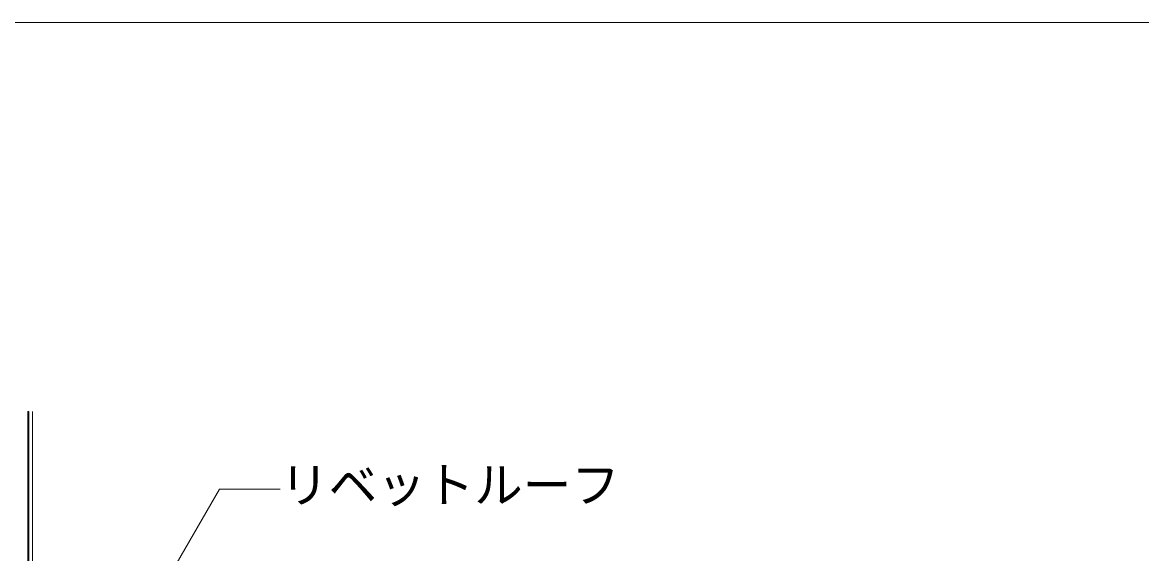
# Model space of a CAD drawing. Units: millimetres, scale not verified. Extents: x -675 to 675, y -471 to 460.
# Drawn here: x -93.7 to 367.6, y 240.8 to 460 of the extents above; entities that cross this region are included whole.
import ezdxf
from ezdxf.enums import TextEntityAlignment as Align

# ---------------------------------------------------------------- set-up
doc = ezdxf.new("R2010")
doc.units = ezdxf.units.MM
doc.header["$LTSCALE"] = 5
for name, color, linetype, lineweight in [('1-4_リベットルーフ', 6, 'Continuous', 18), ('1-A_元図・躯体', 7, 'Continuous', 18), ('1-B_その他', 33, 'Continuous', 18), ('E-E', 7, 'Continuous', 18), ('F-F', 7, 'Continuous', 18)]:
    doc.layers.add(name, color=color, linetype=linetype, lineweight=lineweight)
doc.styles.add('ＭＳ ゴシック', font='')
doc.styles.get('ＭＳ ゴシック').set_extended_font_data('MS Gothic')

msp = doc.modelspace()

# ---------------------------------------------------------------- linework, layer by layer
at = {"layer": '1-4_リベットルーフ'}
for p, q in [((-91.022, 299.444), (-91.022, -10.624)), ((-89.522, 299.444), (-89.522, -10.624))]:
    msp.add_line(p, q, dxfattribs=at)
at = {"layer": '1-A_元図・躯体'}
msp.add_line((-91.522, 24.232), (-91.522, 299.444), dxfattribs=at)
at = {"layer": '1-B_その他'}
for p, q in [((-91.022, 299.444), (-91.522, 299.444)), ((-91.522, 299.444), (-91.522, 90.027)), ((-91.522, 299.027), (-91.022, 299.027)), ((-91.522, 298.027), (-91.022, 298.027)), ((-91.522, 297.027), (-91.022, 297.027)), ((-91.522, 296.027), (-91.022, 296.027)), ((-91.022, 90.027), (-91.022, 299.444)), ((-91.522, 295.027), (-91.022, 295.027)), ((-91.522, 294.027), (-91.022, 294.027)), ((-91.522, 293.027), (-91.022, 293.027)), ((-91.522, 292.027), (-91.022, 292.027)), ((-91.522, 291.027), (-91.022, 291.027)), ((-91.522, 290.027), (-91.022, 290.027)), ((-91.522, 289.027), (-91.022, 289.027)), ((-91.522, 288.027), (-91.022, 288.027)), ((-91.522, 287.027), (-91.022, 287.027)), ((-91.522, 286.027), (-91.022, 286.027)), ((-91.522, 285.027), (-91.022, 285.027)), ((-91.522, 284.027), (-91.022, 284.027)), ((-91.522, 283.027), (-91.022, 283.027)), ((-91.522, 282.027), (-91.022, 282.027)), ((-91.522, 281.027), (-91.022, 281.027)), ((-91.522, 280.027), (-91.022, 280.027)), ((-91.522, 279.027), (-91.022, 279.027)), ((-91.522, 278.027), (-91.022, 278.027)), ((-91.522, 277.027), (-91.022, 277.027)), ((-91.522, 276.027), (-91.022, 276.027)), ((-91.522, 275.027), (-91.022, 275.027)), ((-91.522, 274.027), (-91.022, 274.027)), ((-91.522, 273.027), (-91.022, 273.027)), ((-91.522, 272.027), (-91.022, 272.027)), ((-91.522, 271.027), (-91.022, 271.027)), ((-91.522, 270.027), (-91.022, 270.027)), ((-91.522, 269.027), (-91.022, 269.027)), ((-91.522, 268.027), (-91.022, 268.027)), ((-91.522, 267.027), (-91.022, 267.027)), ((-91.522, 266.027), (-91.022, 266.027)), ((-91.522, 265.027), (-91.022, 265.027)), ((-91.522, 264.027), (-91.022, 264.027)), ((-91.522, 263.027), (-91.022, 263.027)), ((-91.522, 262.027), (-91.022, 262.027)), ((-91.522, 261.027), (-91.022, 261.027)), ((-91.522, 260.027), (-91.022, 260.027)), ((-91.522, 259.027), (-91.022, 259.027)), ((-91.522, 258.027), (-91.022, 258.027)), ((-91.522, 257.027), (-91.022, 257.027)), ((-91.522, 256.027), (-91.022, 256.027)), ((-91.522, 255.027), (-91.022, 255.027)), ((-91.522, 254.027), (-91.022, 254.027)), ((-91.522, 253.027), (-91.022, 253.027)), ((-91.522, 252.027), (-91.022, 252.027)), ((-91.522, 251.027), (-91.022, 251.027)), ((-91.522, 250.027), (-91.022, 250.027)), ((-91.522, 249.027), (-91.022, 249.027)), ((-91.522, 248.027), (-91.022, 248.027)), ((-91.522, 247.027), (-91.022, 247.027)), ((-91.522, 246.027), (-91.022, 246.027)), ((-91.522, 245.027), (-91.022, 245.027)), ((-91.522, 244.027), (-91.022, 244.027)), ((-91.522, 243.027), (-91.022, 243.027)), ((-91.522, 242.027), (-91.022, 242.027)), ((-91.522, 241.027), (-91.022, 241.027))]:
    msp.add_line(p, q, dxfattribs=at)
at = {"layer": 'E-E'}
msp.add_lwpolyline([(-37.469, 224.154), (-12.469, 267.455), (12.531, 267.455)], dxfattribs=at)
at = {"layer": 'F-F'}
msp.add_lwpolyline([(-675, 460), (675, 460), (675, -440), (-675, -440)], dxfattribs=at)

# ---------------------------------------------------------------- texts
at = {"layer": 'E-E', "style": 'ＭＳ ゴシック'}
msp.add_text('リベットルーフ', height=14.66, dxfattribs=at).set_placement((12.531, 257.455), align=Align.BOTTOM_LEFT)

doc.saveas('drawing.dxf')
